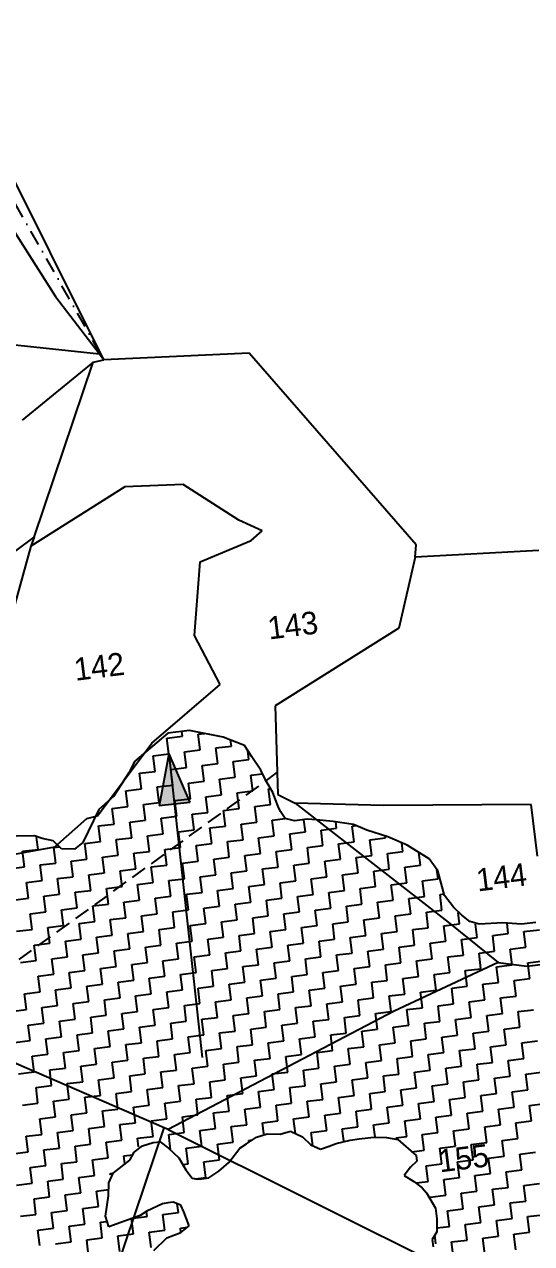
# Model space of a CAD drawing. Header units: metres. Extents: x 290108 to 292128, y 1990044 to 1991719.
# Drawn here: x 291679 to 291841.8, y 1991327.5 to 1991718.7 of the extents above; entities that cross this region are included whole.
import ezdxf
from ezdxf.enums import TextEntityAlignment as Align

# ---------------------------------------------------------------- set-up
doc = ezdxf.new("R2010")
doc.units = ezdxf.units.M
doc.header["$MEASUREMENT"] = 0
doc.linetypes.add('DASHDOT', pattern=[1, 0.5, -0.25, 0, -0.25])
doc.linetypes.add('DASHED', pattern=[0.75, 0.5, -0.25])
for name, color, linetype in [('LINE_FOOTPATH', 1, 'DASHED'), ('POLY_HATCH', 12, 'Continuous'), ('POLY_PARCEL', 6, 'Continuous'), ('POLY_WATER', 4, 'Continuous'), ('TEXT_PARCEL', 7, 'Continuous'), ('V_BOUND_LINE', 7, 'Continuous'), ('V_BOUND_STREAM_LINE', 7, 'DASHDOT')]:
    doc.layers.add(name, color=color, linetype=linetype)
doc.styles.add('TEXT_MAP', font='')
doc.styles.get('TEXT_MAP').set_extended_font_data('Kruti Dev 050')

msp = doc.modelspace()

# ---------------------------------------------------------------- hatches: boundary and pattern name
h = msp.add_hatch(color=256)
h.paths.add_polyline_path([(291727.14, 1991468.47), (291732.09, 1991469.01), (291725.37, 1991484.64)])
h.paths.add_polyline_path([(291725.37, 1991484.64), (291722.19, 1991467.93), (291727.14, 1991468.47)])

# ---------------------------------------------------------------- linework, layer by layer
for points in [[(291725.37, 1991484.64), (291722.19, 1991467.93)], [(291725.37, 1991484.64), (291736.06, 1991387.21)], [(291725.37, 1991484.64), (291732.09, 1991469.01)], [(291732.09, 1991469.01), (291722.19, 1991467.93)]]:
    msp.add_lwpolyline(points)
at = {"layer": 'LINE_FOOTPATH', "ltscale": 10}
msp.add_line((291760.16, 1991478.69), (291647.84, 1991397.37), dxfattribs=at)
at = {"layer": 'POLY_HATCH'}
for p, q in [((291725.05, 1991491.24), (291714.42, 1991482.29)), ((291731.99, 1991492.1), (291725.05, 1991491.24)), ((291742.83, 1991489.93), (291731.99, 1991492.1)), ((291749.62, 1991487.26), (291742.83, 1991489.93)), ((291751.98, 1991483.7), (291749.62, 1991487.26)), ((291754.86, 1991479.36), (291751.98, 1991483.7)), ((291714.42, 1991482.29), (291712.54, 1991478.54)), ((291756.45, 1991476.04), (291754.86, 1991479.36)), ((291712.54, 1991478.54), (291707.62, 1991470.88)), ((291758.69, 1991472.21), (291756.45, 1991476.04)), ((291760.42, 1991467.73), (291758.69, 1991472.21)), ((291707.62, 1991470.88), (291702.85, 1991466.77)), ((291761.21, 1991466.07), (291760.42, 1991467.73)), ((291702.85, 1991466.77), (291697.71, 1991456.15)), ((291762.66, 1991463.9), (291761.21, 1991466.07)), ((291765.69, 1991463.11), (291762.66, 1991463.9)), ((291769.74, 1991463.61), (291765.69, 1991463.11)), ((291772.7, 1991463.39), (291769.74, 1991463.61)), ((291778.05, 1991462.88), (291772.7, 1991463.39)), ((291784.63, 1991461.94), (291778.05, 1991462.88)), ((291788.96, 1991460.13), (291784.63, 1991461.94)), ((291795.68, 1991458.04), (291788.96, 1991460.13)), ((291682.17, 1991458.33), (291670.47, 1991458.05)), ((291684.63, 1991457.46), (291682.17, 1991458.33)), ((291688.24, 1991456.74), (291684.63, 1991457.46)), ((291690.92, 1991454.13), (291688.24, 1991456.74)), ((291697.71, 1991456.15), (291695.03, 1991454.06)), ((291801.89, 1991455.29), (291795.68, 1991458.04)), ((291695.03, 1991454.06), (291690.92, 1991454.13)), ((291808.9, 1991450.88), (291801.89, 1991455.29)), ((291811.72, 1991447.12), (291808.9, 1991450.88)), ((291813.88, 1991439.18), (291811.72, 1991447.12)), ((291816.7, 1991435.42), (291813.88, 1991439.18)), ((291819.37, 1991432.82), (291816.7, 1991435.42)), ((291821.97, 1991430.79), (291819.37, 1991432.82)), ((291825, 1991430), (291821.97, 1991430.79)), ((291832.59, 1991430.35), (291825, 1991430)), ((291838.52, 1991429.92), (291832.59, 1991430.35)), ((291843.14, 1991430.49), (291838.52, 1991429.92)), ((291753.53, 1991361.65), (291756.93, 1991362.66)), ((291756.93, 1991362.66), (291761.05, 1991362.58)), ((291761.05, 1991362.58), (291764.45, 1991363.59)), ((291764.45, 1991363.59), (291768.2, 1991361.71)), ((291768.2, 1991361.71), (291770.88, 1991359.11)), ((291714.22, 1991356.76), (291716.89, 1991358.85)), ((291716.89, 1991358.85), (291720.29, 1991359.86)), ((291720.29, 1991359.86), (291722.6, 1991360.15)), ((291722.6, 1991360.15), (291725.2, 1991358.12)), ((291725.2, 1991358.12), (291728.52, 1991355.02)), ((291744.57, 1991353.49), (291748.11, 1991358.04)), ((291748.11, 1991358.04), (291750.28, 1991359.48)), ((291750.28, 1991359.48), (291753.53, 1991361.65)), ((291770.88, 1991359.11), (291773.98, 1991357.74)), ((291773.98, 1991357.74), (291776.8, 1991358.68)), ((291776.8, 1991358.68), (291779.04, 1991359.54)), ((291779.04, 1991359.54), (291783.6, 1991360.69)), ((291783.6, 1991360.69), (291786.49, 1991361.05)), ((291786.49, 1991361.05), (291791.11, 1991361.63)), ((291791.11, 1991361.63), (291795.23, 1991361.55)), ((291795.23, 1991361.55), (291798.84, 1991360.83)), ((291798.84, 1991360.83), (291804.77, 1991355.7)), ((291707.42, 1991350.04), (291712.77, 1991354.23)), ((291712.77, 1991354.23), (291714.22, 1991356.76)), ((291728.52, 1991355.02), (291730.76, 1991351.19)), ((291804.98, 1991353.97), (291802.89, 1991351.94)), ((291804.77, 1991355.7), (291804.98, 1991353.97)), ((291706.04, 1991346.94), (291707.42, 1991350.04)), ((291730.76, 1991351.19), (291732.86, 1991348.51)), ((291738.13, 1991348.58), (291741.39, 1991350.75)), ((291741.39, 1991350.75), (291744.57, 1991353.49)), ((291802.89, 1991351.94), (291800.86, 1991349.35)), ((291705.97, 1991342.82), (291706.04, 1991346.94)), ((291732.86, 1991348.51), (291734.66, 1991348.15)), ((291734.66, 1991348.15), (291735.82, 1991348.3)), ((291735.82, 1991348.3), (291738.13, 1991348.58)), ((291800.86, 1991349.35), (291804.04, 1991347.39)), ((291804.04, 1991347.39), (291806.64, 1991345.37)), ((291705.03, 1991336.25), (291705.97, 1991342.82)), ((291806.64, 1991345.37), (291808.01, 1991343.78)), ((291808.01, 1991343.78), (291810.97, 1991338.87)), ((291723.31, 1991340.28), (291718.32, 1991337.9)), ((291725.05, 1991340.5), (291723.31, 1991340.28)), ((291726.78, 1991340.72), (291725.05, 1991340.5)), ((291729.24, 1991339.85), (291726.78, 1991340.72)), ((291730.1, 1991337.61), (291729.24, 1991339.85)), ((291810.97, 1991338.87), (291811.4, 1991335.4)), ((291706.03, 1991332.85), (291705.03, 1991336.25)), ((291716.15, 1991336.46), (291706.03, 1991332.85)), ((291718.32, 1991337.9), (291716.15, 1991336.46)), ((291731.83, 1991333.13), (291730.1, 1991337.61)), ((291811.4, 1991335.4), (291811.33, 1991331.28)), ((291724.68, 1991329.31), (291729.16, 1991331.04)), ((291729.16, 1991331.04), (291731.83, 1991333.13)), ((291811.33, 1991331.28), (291809.88, 1991328.76)), ((291720.48, 1991325.26), (291724.68, 1991329.31)), ((291809.88, 1991328.76), (291810.17, 1991326.44))]:
    msp.add_line(p, q, dxfattribs=at)
at = {"layer": 'POLY_HATCH', "linetype": 'Continuous'}
for p, q in [((291729.75, 1991490.27), (291729.56, 1991491.8)), ((291734.77, 1991490.9), (291736.77, 1991491.15)), ((291735.39, 1991485.89), (291734.77, 1991490.9)), ((291724.74, 1991489.65), (291729.75, 1991490.27)), ((291725.37, 1991484.64), (291724.74, 1991489.65)), ((291740.4, 1991486.51), (291745.41, 1991487.13)), ((291745.41, 1991487.13), (291745.18, 1991489.01)), ((291720.35, 1991484.02), (291725.37, 1991484.64)), ((291720.98, 1991479), (291720.35, 1991484.02)), ((291730.38, 1991485.26), (291735.39, 1991485.89)), ((291731, 1991480.25), (291730.38, 1991485.26)), ((291741.02, 1991481.5), (291740.4, 1991486.51)), ((291751.05, 1991482.75), (291750.69, 1991485.63)), ((291725.99, 1991479.63), (291731, 1991480.25)), ((291726.61, 1991474.62), (291725.99, 1991479.63)), ((291736.01, 1991480.88), (291741.02, 1991481.5)), ((291736.64, 1991475.86), (291736.01, 1991480.88)), ((291746.03, 1991482.12), (291751.05, 1991482.75)), ((291746.66, 1991477.11), (291746.03, 1991482.12)), ((291715.97, 1991478.38), (291720.98, 1991479)), ((291716.59, 1991473.37), (291715.97, 1991478.38)), ((291731.62, 1991475.24), (291736.64, 1991475.86)), ((291732.25, 1991470.23), (291731.62, 1991475.24)), ((291741.65, 1991476.49), (291746.66, 1991477.11)), ((291742.27, 1991471.48), (291741.65, 1991476.49)), ((291751.67, 1991477.73), (291755.42, 1991478.2)), ((291752.29, 1991472.72), (291751.67, 1991477.73)), ((291711.58, 1991472.75), (291716.59, 1991473.37)), ((291712.2, 1991467.74), (291711.58, 1991472.75)), ((291721.6, 1991473.99), (291726.61, 1991474.62)), ((291722.22, 1991468.98), (291721.6, 1991473.99)), ((291737.26, 1991470.85), (291742.27, 1991471.48)), ((291747.28, 1991472.1), (291752.29, 1991472.72)), ((291747.91, 1991467.09), (291747.28, 1991472.1)), ((291757.3, 1991473.35), (291757.98, 1991473.43)), ((291757.93, 1991468.33), (291757.3, 1991473.35)), ((291707.19, 1991467.11), (291712.2, 1991467.74)), ((291717.21, 1991468.36), (291722.22, 1991468.98)), ((291717.84, 1991463.35), (291717.21, 1991468.36)), ((291727.24, 1991469.61), (291732.25, 1991470.23)), ((291727.86, 1991464.59), (291727.24, 1991469.61)), ((291737.88, 1991465.84), (291737.26, 1991470.85)), ((291752.92, 1991467.71), (291757.93, 1991468.33)), ((291753.54, 1991462.7), (291752.92, 1991467.71)), ((291707.81, 1991462.1), (291707.19, 1991467.11)), ((291722.85, 1991463.97), (291727.86, 1991464.59)), ((291723.47, 1991458.96), (291722.85, 1991463.97)), ((291732.87, 1991465.22), (291737.88, 1991465.84)), ((291733.49, 1991460.21), (291732.87, 1991465.22)), ((291742.89, 1991466.46), (291747.91, 1991467.09)), ((291743.52, 1991461.45), (291742.89, 1991466.46)), ((291758.55, 1991463.32), (291762.7, 1991463.84)), ((291769.2, 1991459.56), (291768.71, 1991463.48)), ((291702.8, 1991461.48), (291707.81, 1991462.1)), ((291703.43, 1991456.47), (291702.8, 1991461.48)), ((291712.83, 1991462.72), (291717.84, 1991463.35)), ((291713.45, 1991457.71), (291712.83, 1991462.72)), ((291728.48, 1991459.58), (291733.49, 1991460.21)), ((291729.11, 1991454.57), (291728.48, 1991459.58)), ((291738.51, 1991460.83), (291743.52, 1991461.45)), ((291739.13, 1991455.82), (291738.51, 1991460.83)), ((291748.53, 1991462.08), (291753.54, 1991462.7)), ((291749.15, 1991457.07), (291748.53, 1991462.08)), ((291759.17, 1991458.31), (291758.55, 1991463.32)), ((291764.19, 1991458.94), (291769.2, 1991459.56)), ((291774.21, 1991460.18), (291779.22, 1991460.81)), ((291774.83, 1991455.17), (291774.21, 1991460.18)), ((291779.22, 1991460.81), (291778.98, 1991462.75)), ((291784.23, 1991461.43), (291785.48, 1991461.58)), ((291784.86, 1991456.42), (291784.23, 1991461.43)), ((291683.38, 1991453.97), (291682.9, 1991457.81)), ((291698.41, 1991455.84), (291703.43, 1991456.47)), ((291699.04, 1991450.83), (291698.41, 1991455.84)), ((291708.44, 1991457.09), (291713.45, 1991457.71)), ((291709.06, 1991452.08), (291708.44, 1991457.09)), ((291718.46, 1991458.34), (291723.47, 1991458.96)), ((291719.08, 1991453.32), (291718.46, 1991458.34)), ((291734.12, 1991455.19), (291739.13, 1991455.82)), ((291744.14, 1991456.44), (291749.15, 1991457.07)), ((291744.76, 1991451.43), (291744.14, 1991456.44)), ((291754.16, 1991457.69), (291759.17, 1991458.31)), ((291754.79, 1991452.68), (291754.16, 1991457.69)), ((291764.81, 1991453.92), (291764.19, 1991458.94)), ((291779.84, 1991455.79), (291784.86, 1991456.42)), ((291780.47, 1991450.78), (291779.84, 1991455.79)), ((291789.87, 1991457.04), (291794.88, 1991457.66)), ((291790.49, 1991452.03), (291789.87, 1991457.04)), ((291794.88, 1991457.66), (291794.8, 1991458.31)), ((291800.51, 1991453.28), (291800.17, 1991456.05)), ((291678.37, 1991453.35), (291683.38, 1991453.97)), ((291678.99, 1991448.34), (291678.37, 1991453.35)), ((291688.39, 1991454.6), (291690.21, 1991454.82)), ((291689.01, 1991449.58), (291688.39, 1991454.6)), ((291704.05, 1991451.45), (291709.06, 1991452.08)), ((291714.07, 1991452.7), (291719.08, 1991453.32)), ((291714.7, 1991447.69), (291714.07, 1991452.7)), ((291724.09, 1991453.95), (291729.11, 1991454.57)), ((291724.72, 1991448.94), (291724.09, 1991453.95)), ((291734.74, 1991450.18), (291734.12, 1991455.19)), ((291749.78, 1991452.05), (291754.79, 1991452.68)), ((291750.4, 1991447.04), (291749.78, 1991452.05)), ((291759.8, 1991453.3), (291764.81, 1991453.92)), ((291760.42, 1991448.29), (291759.8, 1991453.3)), ((291769.82, 1991454.55), (291774.83, 1991455.17)), ((291770.44, 1991449.54), (291769.82, 1991454.55)), ((291785.48, 1991451.41), (291790.49, 1991452.03)), ((291795.5, 1991452.65), (291800.51, 1991453.28)), ((291796.13, 1991447.64), (291795.5, 1991452.65)), ((291806.15, 1991448.89), (291805.65, 1991452.93)), ((291673.98, 1991447.71), (291678.99, 1991448.34)), ((291684, 1991448.96), (291689.01, 1991449.58)), ((291684.63, 1991443.95), (291684, 1991448.96)), ((291694.03, 1991450.21), (291699.04, 1991450.83)), ((291694.65, 1991445.2), (291694.03, 1991450.21)), ((291704.67, 1991446.44), (291704.05, 1991451.45)), ((291719.71, 1991448.31), (291724.72, 1991448.94)), ((291720.33, 1991443.3), (291719.71, 1991448.31)), ((291729.73, 1991449.56), (291734.74, 1991450.18)), ((291730.35, 1991444.55), (291729.73, 1991449.56)), ((291739.75, 1991450.81), (291744.76, 1991451.43)), ((291740.38, 1991445.8), (291739.75, 1991450.81)), ((291755.41, 1991447.67), (291760.42, 1991448.29)), ((291765.43, 1991448.91), (291770.44, 1991449.54)), ((291766.06, 1991443.9), (291765.43, 1991448.91)), ((291775.46, 1991450.16), (291780.47, 1991450.78)), ((291776.08, 1991445.15), (291775.46, 1991450.16)), ((291786.1, 1991446.4), (291785.48, 1991451.41)), ((291801.14, 1991448.27), (291806.15, 1991448.89)), ((291801.76, 1991443.25), (291801.14, 1991448.27)), ((291679.62, 1991443.33), (291684.63, 1991443.95)), ((291689.64, 1991444.57), (291694.65, 1991445.2)), ((291690.26, 1991439.56), (291689.64, 1991444.57)), ((291699.66, 1991445.82), (291704.67, 1991446.44)), ((291700.28, 1991440.81), (291699.66, 1991445.82)), ((291709.68, 1991447.07), (291714.7, 1991447.69)), ((291710.31, 1991442.05), (291709.68, 1991447.07)), ((291725.34, 1991443.93), (291730.35, 1991444.55)), ((291725.97, 1991438.91), (291725.34, 1991443.93)), ((291735.36, 1991445.17), (291740.38, 1991445.8)), ((291735.99, 1991440.16), (291735.36, 1991445.17)), ((291745.39, 1991446.42), (291750.4, 1991447.04)), ((291746.01, 1991441.41), (291745.39, 1991446.42)), ((291756.03, 1991442.65), (291755.41, 1991447.67)), ((291761.05, 1991443.28), (291766.06, 1991443.9)), ((291771.07, 1991444.52), (291776.08, 1991445.15)), ((291771.69, 1991439.51), (291771.07, 1991444.52)), ((291781.09, 1991445.77), (291786.1, 1991446.4)), ((291781.71, 1991440.76), (291781.09, 1991445.77)), ((291791.11, 1991447.02), (291796.13, 1991447.64)), ((291791.74, 1991442.01), (291791.11, 1991447.02)), ((291806.77, 1991443.88), (291811.78, 1991444.5)), ((291807.39, 1991438.87), (291806.77, 1991443.88)), ((291811.78, 1991444.5), (291811.4, 1991447.54)), ((291680.24, 1991438.31), (291679.62, 1991443.33)), ((291695.27, 1991440.18), (291700.28, 1991440.81)), ((291695.9, 1991435.17), (291695.27, 1991440.18)), ((291705.3, 1991441.43), (291710.31, 1991442.05)), ((291705.92, 1991436.42), (291705.3, 1991441.43)), ((291715.32, 1991442.68), (291720.33, 1991443.3)), ((291715.94, 1991437.67), (291715.32, 1991442.68)), ((291730.98, 1991439.54), (291735.99, 1991440.16)), ((291741, 1991440.78), (291746.01, 1991441.41)), ((291741.62, 1991435.77), (291741, 1991440.78)), ((291751.02, 1991442.03), (291756.03, 1991442.65)), ((291751.65, 1991437.02), (291751.02, 1991442.03)), ((291761.67, 1991438.27), (291761.05, 1991443.28)), ((291776.7, 1991440.14), (291781.71, 1991440.76)), ((291777.33, 1991435.13), (291776.7, 1991440.14)), ((291786.73, 1991441.38), (291791.74, 1991442.01)), ((291787.35, 1991436.37), (291786.73, 1991441.38)), ((291796.75, 1991442.63), (291801.76, 1991443.25)), ((291797.37, 1991437.62), (291796.75, 1991442.63)), ((291675.23, 1991437.69), (291680.24, 1991438.31)), ((291685.25, 1991438.94), (291690.26, 1991439.56)), ((291685.87, 1991433.93), (291685.25, 1991438.94)), ((291700.91, 1991435.8), (291705.92, 1991436.42)), ((291710.93, 1991437.04), (291715.94, 1991437.67)), ((291711.55, 1991432.03), (291710.93, 1991437.04)), ((291720.95, 1991438.29), (291725.97, 1991438.91)), ((291721.58, 1991433.28), (291720.95, 1991438.29)), ((291731.6, 1991434.53), (291730.98, 1991439.54)), ((291746.63, 1991436.4), (291751.65, 1991437.02)), ((291747.26, 1991431.38), (291746.63, 1991436.4)), ((291756.66, 1991437.64), (291761.67, 1991438.27)), ((291757.28, 1991432.63), (291756.66, 1991437.64)), ((291766.68, 1991438.89), (291771.69, 1991439.51)), ((291767.3, 1991433.88), (291766.68, 1991438.89)), ((291782.34, 1991435.75), (291787.35, 1991436.37)), ((291792.36, 1991437), (291797.37, 1991437.62)), ((291792.98, 1991431.98), (291792.36, 1991437)), ((291802.38, 1991438.24), (291807.39, 1991438.87)), ((291803.01, 1991433.23), (291802.38, 1991438.24)), ((291812.41, 1991439.49), (291813.75, 1991439.66)), ((291813.03, 1991434.48), (291812.41, 1991439.49)), ((291680.86, 1991433.3), (291685.87, 1991433.93)), ((291681.49, 1991428.29), (291680.86, 1991433.3)), ((291690.89, 1991434.55), (291695.9, 1991435.17)), ((291691.51, 1991429.54), (291690.89, 1991434.55)), ((291701.53, 1991430.78), (291700.91, 1991435.8)), ((291716.57, 1991432.66), (291721.58, 1991433.28)), ((291717.19, 1991427.64), (291716.57, 1991432.66)), ((291726.59, 1991433.9), (291731.6, 1991434.53)), ((291727.21, 1991428.89), (291726.59, 1991433.9)), ((291736.61, 1991435.15), (291741.62, 1991435.77)), ((291737.23, 1991430.14), (291736.61, 1991435.15)), ((291752.27, 1991432.01), (291757.28, 1991432.63)), ((291762.29, 1991433.25), (291767.3, 1991433.88)), ((291762.92, 1991428.24), (291762.29, 1991433.25)), ((291772.31, 1991434.5), (291777.33, 1991435.13)), ((291772.94, 1991429.49), (291772.31, 1991434.5)), ((291782.96, 1991430.74), (291782.34, 1991435.75)), ((291798, 1991432.61), (291803.01, 1991433.23)), ((291798.62, 1991427.6), (291798, 1991432.61)), ((291808.02, 1991433.85), (291813.03, 1991434.48)), ((291808.64, 1991428.84), (291808.02, 1991433.85)), ((291818.66, 1991430.09), (291818.21, 1991433.72)), ((291676.47, 1991427.67), (291681.49, 1991428.29)), ((291686.5, 1991428.91), (291691.51, 1991429.54)), ((291687.12, 1991423.9), (291686.5, 1991428.91)), ((291696.52, 1991430.16), (291701.53, 1991430.78)), ((291697.14, 1991425.15), (291696.52, 1991430.16)), ((291706.54, 1991431.41), (291711.55, 1991432.03)), ((291707.17, 1991426.4), (291706.54, 1991431.41)), ((291722.2, 1991428.27), (291727.21, 1991428.89)), ((291722.82, 1991423.26), (291722.2, 1991428.27)), ((291732.22, 1991429.51), (291737.23, 1991430.14)), ((291732.85, 1991424.5), (291732.22, 1991429.51)), ((291742.25, 1991430.76), (291747.26, 1991431.38)), ((291742.87, 1991425.75), (291742.25, 1991430.76)), ((291752.89, 1991427), (291752.27, 1991432.01)), ((291757.9, 1991427.62), (291762.92, 1991428.24)), ((291767.93, 1991428.87), (291772.94, 1991429.49)), ((291768.55, 1991423.86), (291767.93, 1991428.87)), ((291777.95, 1991430.11), (291782.96, 1991430.74)), ((291778.57, 1991425.1), (291777.95, 1991430.11)), ((291787.97, 1991431.36), (291792.98, 1991431.98)), ((291788.6, 1991426.35), (291787.97, 1991431.36)), ((291803.63, 1991428.22), (291808.64, 1991428.84)), ((291804.25, 1991423.21), (291803.63, 1991428.22)), ((291813.65, 1991429.47), (291818.66, 1991430.09)), ((291814.28, 1991424.46), (291813.65, 1991429.47)), ((291824.3, 1991425.7), (291823.77, 1991429.94)), ((291834.32, 1991426.95), (291833.91, 1991430.26)), ((291839.33, 1991427.57), (291844.35, 1991428.2)), ((291692.13, 1991424.53), (291697.14, 1991425.15)), ((291692.76, 1991419.52), (291692.13, 1991424.53)), ((291702.16, 1991425.77), (291707.17, 1991426.4)), ((291702.78, 1991420.76), (291702.16, 1991425.77)), ((291712.18, 1991427.02), (291717.19, 1991427.64)), ((291712.8, 1991422.01), (291712.18, 1991427.02)), ((291727.84, 1991423.88), (291732.85, 1991424.5)), ((291737.86, 1991425.13), (291742.87, 1991425.75)), ((291738.48, 1991420.11), (291737.86, 1991425.13)), ((291747.88, 1991426.37), (291752.89, 1991427)), ((291748.5, 1991421.36), (291747.88, 1991426.37)), ((291758.53, 1991422.61), (291757.9, 1991427.62)), ((291773.56, 1991424.48), (291778.57, 1991425.1)), ((291774.19, 1991419.47), (291773.56, 1991424.48)), ((291783.58, 1991425.73), (291788.6, 1991426.35)), ((291784.21, 1991420.71), (291783.58, 1991425.73)), ((291793.61, 1991426.97), (291798.62, 1991427.6)), ((291794.23, 1991421.96), (291793.61, 1991426.97)), ((291809.27, 1991423.83), (291814.28, 1991424.46)), ((291819.29, 1991425.08), (291824.3, 1991425.7)), ((291819.91, 1991420.07), (291819.29, 1991425.08)), ((291829.31, 1991426.33), (291834.32, 1991426.95)), ((291829.93, 1991421.31), (291829.31, 1991426.33)), ((291839.96, 1991422.56), (291839.33, 1991427.57)), ((291682.11, 1991423.28), (291687.12, 1991423.9)), ((291682.73, 1991418.27), (291682.11, 1991423.28)), ((291697.77, 1991420.14), (291702.78, 1991420.76)), ((291707.79, 1991421.39), (291712.8, 1991422.01)), ((291708.41, 1991416.37), (291707.79, 1991421.39)), ((291717.81, 1991422.63), (291722.82, 1991423.26)), ((291718.44, 1991417.62), (291717.81, 1991422.63)), ((291728.46, 1991418.87), (291727.84, 1991423.88)), ((291743.49, 1991420.74), (291748.5, 1991421.36)), ((291744.12, 1991415.73), (291743.49, 1991420.74)), ((291753.52, 1991421.99), (291758.53, 1991422.61)), ((291754.14, 1991416.97), (291753.52, 1991421.99)), ((291763.54, 1991423.23), (291768.55, 1991423.86)), ((291764.16, 1991418.22), (291763.54, 1991423.23)), ((291779.2, 1991420.09), (291784.21, 1991420.71)), ((291789.22, 1991421.34), (291794.23, 1991421.96)), ((291789.84, 1991416.33), (291789.22, 1991421.34)), ((291799.24, 1991422.58), (291804.25, 1991423.21)), ((291799.87, 1991417.57), (291799.24, 1991422.58)), ((291809.89, 1991418.82), (291809.27, 1991423.83)), ((291824.92, 1991420.69), (291829.93, 1991421.31)), ((291825.55, 1991415.68), (291824.92, 1991420.69)), ((291834.95, 1991421.94), (291839.96, 1991422.56)), ((291835.57, 1991416.93), (291834.95, 1991421.94)), ((291677.72, 1991417.64), (291682.73, 1991418.27)), ((291687.74, 1991418.89), (291692.76, 1991419.52)), ((291688.37, 1991413.88), (291687.74, 1991418.89)), ((291698.39, 1991415.13), (291697.77, 1991420.14)), ((291713.42, 1991417), (291718.44, 1991417.62)), ((291714.05, 1991411.99), (291713.42, 1991417)), ((291723.45, 1991418.24), (291728.46, 1991418.87)), ((291724.07, 1991413.23), (291723.45, 1991418.24)), ((291733.47, 1991419.49), (291738.48, 1991420.11)), ((291734.09, 1991414.48), (291733.47, 1991419.49)), ((291749.13, 1991416.35), (291754.14, 1991416.97)), ((291759.15, 1991417.6), (291764.16, 1991418.22)), ((291759.77, 1991412.59), (291759.15, 1991417.6)), ((291769.17, 1991418.84), (291774.19, 1991419.47)), ((291769.8, 1991413.83), (291769.17, 1991418.84)), ((291779.82, 1991415.08), (291779.2, 1991420.09)), ((291794.85, 1991416.95), (291799.87, 1991417.57)), ((291795.48, 1991411.94), (291794.85, 1991416.95)), ((291804.88, 1991418.2), (291809.89, 1991418.82)), ((291805.5, 1991413.19), (291804.88, 1991418.2)), ((291814.9, 1991419.44), (291819.91, 1991420.07)), ((291815.52, 1991414.43), (291814.9, 1991419.44)), ((291830.56, 1991416.3), (291835.57, 1991416.93)), ((291840.58, 1991417.55), (291845.59, 1991418.17)), ((291841.2, 1991412.54), (291840.58, 1991417.55)), ((291683.36, 1991413.26), (291688.37, 1991413.88)), ((291683.98, 1991408.25), (291683.36, 1991413.26)), ((291693.38, 1991414.5), (291698.39, 1991415.13)), ((291694, 1991409.49), (291693.38, 1991414.5)), ((291703.4, 1991415.75), (291708.41, 1991416.37)), ((291704.03, 1991410.74), (291703.4, 1991415.75)), ((291719.06, 1991412.61), (291724.07, 1991413.23)), ((291719.68, 1991407.6), (291719.06, 1991412.61)), ((291729.08, 1991413.86), (291734.09, 1991414.48)), ((291729.71, 1991408.85), (291729.08, 1991413.86)), ((291739.11, 1991415.1), (291744.12, 1991415.73)), ((291739.73, 1991410.09), (291739.11, 1991415.1)), ((291749.75, 1991411.34), (291749.13, 1991416.35)), ((291754.76, 1991411.96), (291759.77, 1991412.59)), ((291764.79, 1991413.21), (291769.8, 1991413.83)), ((291765.41, 1991408.2), (291764.79, 1991413.21)), ((291774.81, 1991414.46), (291779.82, 1991415.08)), ((291775.43, 1991409.44), (291774.81, 1991414.46)), ((291784.83, 1991415.7), (291789.84, 1991416.33)), ((291785.45, 1991410.69), (291784.83, 1991415.7)), ((291800.49, 1991412.56), (291805.5, 1991413.19)), ((291801.11, 1991407.55), (291800.49, 1991412.56)), ((291810.51, 1991413.81), (291815.52, 1991414.43)), ((291811.14, 1991408.8), (291810.51, 1991413.81)), ((291820.53, 1991415.06), (291825.55, 1991415.68)), ((291821.16, 1991410.04), (291820.53, 1991415.06)), ((291831.18, 1991411.29), (291830.56, 1991416.3)), ((291836.19, 1991411.91), (291841.2, 1991412.54)), ((291688.99, 1991408.87), (291694, 1991409.49)), ((291689.61, 1991403.86), (291688.99, 1991408.87)), ((291699.01, 1991410.12), (291704.03, 1991410.74)), ((291699.64, 1991405.1), (291699.01, 1991410.12)), ((291709.04, 1991411.36), (291714.05, 1991411.99)), ((291709.66, 1991406.35), (291709.04, 1991411.36)), ((291724.69, 1991408.22), (291729.71, 1991408.85)), ((291734.72, 1991409.47), (291739.73, 1991410.09)), ((291735.34, 1991404.46), (291734.72, 1991409.47)), ((291744.74, 1991410.72), (291749.75, 1991411.34)), ((291745.36, 1991405.7), (291744.74, 1991410.72)), ((291755.39, 1991406.95), (291754.76, 1991411.96)), ((291770.42, 1991408.82), (291775.43, 1991409.44)), ((291771.04, 1991403.81), (291770.42, 1991408.82)), ((291780.44, 1991410.07), (291785.45, 1991410.69)), ((291781.07, 1991405.06), (291780.44, 1991410.07)), ((291790.47, 1991411.32), (291795.48, 1991411.94)), ((291791.09, 1991406.3), (291790.47, 1991411.32)), ((291806.12, 1991408.17), (291811.14, 1991408.8)), ((291816.15, 1991409.42), (291821.16, 1991410.04)), ((291816.77, 1991404.41), (291816.15, 1991409.42)), ((291826.17, 1991410.67), (291831.18, 1991411.29)), ((291826.79, 1991405.66), (291826.17, 1991410.67)), ((291836.82, 1991406.9), (291836.19, 1991411.91)), ((291678.97, 1991407.62), (291683.98, 1991408.25)), ((291679.59, 1991402.61), (291678.97, 1991407.62)), ((291694.63, 1991404.48), (291699.64, 1991405.1)), ((291704.65, 1991405.73), (291709.66, 1991406.35)), ((291705.27, 1991400.72), (291704.65, 1991405.73)), ((291714.67, 1991406.97), (291719.68, 1991407.6)), ((291715.3, 1991401.96), (291714.67, 1991406.97)), ((291725.32, 1991403.21), (291724.69, 1991408.22)), ((291740.35, 1991405.08), (291745.36, 1991405.7)), ((291740.98, 1991400.07), (291740.35, 1991405.08)), ((291750.38, 1991406.33), (291755.39, 1991406.95)), ((291751, 1991401.32), (291750.38, 1991406.33)), ((291760.4, 1991407.57), (291765.41, 1991408.2)), ((291761.02, 1991402.56), (291760.4, 1991407.57)), ((291776.06, 1991404.43), (291781.07, 1991405.06)), ((291786.08, 1991405.68), (291791.09, 1991406.3)), ((291786.7, 1991400.67), (291786.08, 1991405.68)), ((291796.1, 1991406.93), (291801.11, 1991407.55)), ((291796.72, 1991401.92), (291796.1, 1991406.93)), ((291806.75, 1991403.16), (291806.12, 1991408.17)), ((291821.78, 1991405.03), (291826.79, 1991405.66)), ((291822.41, 1991400.02), (291821.78, 1991405.03)), ((291831.8, 1991406.28), (291836.82, 1991406.9)), ((291832.43, 1991401.27), (291831.8, 1991406.28)), ((291674.58, 1991401.99), (291679.59, 1991402.61)), ((291684.6, 1991403.23), (291689.61, 1991403.86)), ((291685.23, 1991398.22), (291684.6, 1991403.23)), ((291695.25, 1991399.47), (291694.63, 1991404.48)), ((291710.28, 1991401.34), (291715.3, 1991401.96)), ((291710.91, 1991396.33), (291710.28, 1991401.34)), ((291720.31, 1991402.59), (291725.32, 1991403.21)), ((291720.93, 1991397.58), (291720.31, 1991402.59)), ((291730.33, 1991403.83), (291735.34, 1991404.46)), ((291730.95, 1991398.82), (291730.33, 1991403.83)), ((291745.99, 1991400.69), (291751, 1991401.32)), ((291756.01, 1991401.94), (291761.02, 1991402.56)), ((291756.63, 1991396.93), (291756.01, 1991401.94)), ((291766.03, 1991403.19), (291771.04, 1991403.81)), ((291766.66, 1991398.18), (291766.03, 1991403.19)), ((291776.68, 1991399.42), (291776.06, 1991404.43)), ((291791.71, 1991401.29), (291796.72, 1991401.92)), ((291792.34, 1991396.28), (291791.71, 1991401.29)), ((291801.74, 1991402.54), (291806.75, 1991403.16)), ((291802.36, 1991397.53), (291801.74, 1991402.54)), ((291811.76, 1991403.79), (291816.77, 1991404.41)), ((291812.38, 1991398.77), (291811.76, 1991403.79)), ((291827.42, 1991400.64), (291832.43, 1991401.27)), ((291837.44, 1991401.89), (291842.45, 1991402.52)), ((291838.06, 1991396.88), (291837.44, 1991401.89)), ((291680.22, 1991397.6), (291685.23, 1991398.22)), ((291680.84, 1991392.59), (291680.22, 1991397.6)), ((291690.24, 1991398.85), (291695.25, 1991399.47)), ((291690.86, 1991393.83), (291690.24, 1991398.85)), ((291700.26, 1991400.09), (291705.27, 1991400.72)), ((291700.88, 1991395.08), (291700.26, 1991400.09)), ((291715.92, 1991396.95), (291720.93, 1991397.58)), ((291716.54, 1991391.94), (291715.92, 1991396.95)), ((291725.94, 1991398.2), (291730.95, 1991398.82)), ((291726.56, 1991393.19), (291725.94, 1991398.2)), ((291735.96, 1991399.45), (291740.98, 1991400.07)), ((291736.59, 1991394.43), (291735.96, 1991399.45)), ((291746.61, 1991395.68), (291745.99, 1991400.69)), ((291751.62, 1991396.3), (291756.63, 1991396.93)), ((291761.64, 1991397.55), (291766.66, 1991398.18)), ((291762.27, 1991392.54), (291761.64, 1991397.55)), ((291771.67, 1991398.8), (291776.68, 1991399.42)), ((291772.29, 1991393.79), (291771.67, 1991398.8)), ((291781.69, 1991400.05), (291786.7, 1991400.67)), ((291782.31, 1991395.03), (291781.69, 1991400.05)), ((291797.35, 1991396.9), (291802.36, 1991397.53)), ((291797.97, 1991391.89), (291797.35, 1991396.9)), ((291807.37, 1991398.15), (291812.38, 1991398.77)), ((291807.99, 1991393.14), (291807.37, 1991398.15)), ((291817.39, 1991399.4), (291822.41, 1991400.02)), ((291818.02, 1991394.39), (291817.39, 1991399.4)), ((291828.04, 1991395.63), (291827.42, 1991400.64)), ((291833.05, 1991396.26), (291838.06, 1991396.88)), ((291685.85, 1991393.21), (291690.86, 1991393.83)), ((291686.47, 1991388.2), (291685.85, 1991393.21)), ((291695.87, 1991394.46), (291700.88, 1991395.08)), ((291696.5, 1991389.45), (291695.87, 1991394.46)), ((291705.9, 1991395.71), (291710.91, 1991396.33)), ((291706.52, 1991390.69), (291705.9, 1991395.71)), ((291721.55, 1991392.56), (291726.56, 1991393.19)), ((291731.58, 1991393.81), (291736.59, 1991394.43)), ((291732.2, 1991388.8), (291731.58, 1991393.81)), ((291741.6, 1991395.06), (291746.61, 1991395.68)), ((291742.22, 1991390.05), (291741.6, 1991395.06)), ((291752.25, 1991391.29), (291751.62, 1991396.3)), ((291767.28, 1991393.16), (291772.29, 1991393.79)), ((291767.9, 1991388.15), (291767.28, 1991393.16)), ((291777.3, 1991394.41), (291782.31, 1991395.03)), ((291777.93, 1991389.4), (291777.3, 1991394.41)), ((291787.33, 1991395.66), (291792.34, 1991396.28)), ((291787.95, 1991390.65), (291787.33, 1991395.66)), ((291802.98, 1991392.52), (291807.99, 1991393.14)), ((291813.01, 1991393.76), (291818.02, 1991394.39)), ((291813.63, 1991388.75), (291813.01, 1991393.76)), ((291823.03, 1991395.01), (291828.04, 1991395.63)), ((291823.65, 1991390), (291823.03, 1991395.01)), ((291833.68, 1991391.25), (291833.05, 1991396.26)), ((291675.83, 1991391.96), (291680.84, 1991392.59)), ((291691.48, 1991388.82), (291696.5, 1991389.45)), ((291701.51, 1991390.07), (291706.52, 1991390.69)), ((291702.13, 1991385.06), (291701.51, 1991390.07)), ((291711.53, 1991391.32), (291716.54, 1991391.94)), ((291712.15, 1991386.31), (291711.53, 1991391.32)), ((291722.18, 1991387.55), (291721.55, 1991392.56)), ((291737.21, 1991389.42), (291742.22, 1991390.05)), ((291737.83, 1991384.41), (291737.21, 1991389.42)), ((291747.23, 1991390.67), (291752.25, 1991391.29)), ((291747.86, 1991385.66), (291747.23, 1991390.67)), ((291757.26, 1991391.92), (291762.27, 1991392.54)), ((291757.88, 1991386.91), (291757.26, 1991391.92)), ((291772.91, 1991388.78), (291777.93, 1991389.4)), ((291782.94, 1991390.02), (291787.95, 1991390.65)), ((291783.56, 1991385.01), (291782.94, 1991390.02)), ((291792.96, 1991391.27), (291797.97, 1991391.89)), ((291793.58, 1991386.26), (291792.96, 1991391.27)), ((291803.61, 1991387.5), (291802.98, 1991392.52)), ((291818.64, 1991389.38), (291823.65, 1991390)), ((291819.26, 1991384.36), (291818.64, 1991389.38)), ((291828.66, 1991390.62), (291833.68, 1991391.25)), ((291829.29, 1991385.61), (291828.66, 1991390.62)), ((291838.69, 1991391.87), (291843.7, 1991392.49)), ((291839.31, 1991386.86), (291838.69, 1991391.87)), ((291681.46, 1991387.58), (291686.47, 1991388.2)), ((291682.09, 1991382.56), (291681.46, 1991387.58)), ((291692.11, 1991383.81), (291691.48, 1991388.82)), ((291707.14, 1991385.68), (291712.15, 1991386.31)), ((291707.77, 1991380.67), (291707.14, 1991385.68)), ((291717.17, 1991386.93), (291722.18, 1991387.55)), ((291717.79, 1991381.92), (291717.17, 1991386.93)), ((291727.19, 1991388.18), (291732.2, 1991388.8)), ((291727.81, 1991383.16), (291727.19, 1991388.18)), ((291742.85, 1991385.03), (291747.86, 1991385.66)), ((291752.87, 1991386.28), (291757.88, 1991386.91)), ((291753.49, 1991381.27), (291752.87, 1991386.28)), ((291762.89, 1991387.53), (291767.9, 1991388.15)), ((291763.52, 1991382.52), (291762.89, 1991387.53)), ((291773.54, 1991383.76), (291772.91, 1991388.78)), ((291788.57, 1991385.63), (291793.58, 1991386.26)), ((291789.2, 1991380.62), (291788.57, 1991385.63)), ((291798.6, 1991386.88), (291803.61, 1991387.5)), ((291799.22, 1991381.87), (291798.6, 1991386.88)), ((291808.62, 1991388.13), (291813.63, 1991388.75)), ((291809.24, 1991383.12), (291808.62, 1991388.13)), ((291824.28, 1991384.99), (291829.29, 1991385.61)), ((291834.3, 1991386.23), (291839.31, 1991386.86)), ((291834.92, 1991381.22), (291834.3, 1991386.23)), ((291677.07, 1991381.94), (291682.09, 1991382.56)), ((291687.1, 1991383.19), (291692.11, 1991383.81)), ((291687.72, 1991378.18), (291687.1, 1991383.19)), ((291697.12, 1991384.44), (291702.13, 1991385.06)), ((291697.74, 1991379.42), (291697.12, 1991384.44)), ((291712.78, 1991381.29), (291717.79, 1991381.92)), ((291713.4, 1991376.28), (291712.78, 1991381.29)), ((291722.8, 1991382.54), (291727.81, 1991383.16)), ((291723.42, 1991377.53), (291722.8, 1991382.54)), ((291732.82, 1991383.79), (291737.83, 1991384.41)), ((291733.45, 1991378.78), (291732.82, 1991383.79)), ((291743.47, 1991380.02), (291742.85, 1991385.03)), ((291748.48, 1991380.65), (291753.49, 1991381.27)), ((291758.5, 1991381.89), (291763.52, 1991382.52)), ((291759.13, 1991376.88), (291758.5, 1991381.89)), ((291768.53, 1991383.14), (291773.54, 1991383.76)), ((291769.15, 1991378.13), (291768.53, 1991383.14)), ((291778.55, 1991384.39), (291783.56, 1991385.01)), ((291779.17, 1991379.38), (291778.55, 1991384.39)), ((291794.21, 1991381.25), (291799.22, 1991381.87)), ((291794.83, 1991376.24), (291794.21, 1991381.25)), ((291804.23, 1991382.49), (291809.24, 1991383.12)), ((291804.85, 1991377.48), (291804.23, 1991382.49)), ((291814.25, 1991383.74), (291819.26, 1991384.36)), ((291814.88, 1991378.73), (291814.25, 1991383.74)), ((291824.9, 1991379.98), (291824.28, 1991384.99)), ((291829.91, 1991380.6), (291834.92, 1991381.22)), ((291839.93, 1991381.85), (291844.94, 1991382.47)), ((291840.56, 1991376.83), (291839.93, 1991381.85)), ((291682.71, 1991377.55), (291687.72, 1991378.18)), ((291683.33, 1991372.54), (291682.71, 1991377.55)), ((291692.73, 1991378.8), (291697.74, 1991379.42)), ((291693.36, 1991373.79), (291692.73, 1991378.8)), ((291702.75, 1991380.05), (291707.77, 1991380.67)), ((291703.38, 1991375.04), (291702.75, 1991380.05)), ((291718.41, 1991376.91), (291723.42, 1991377.53)), ((291728.44, 1991378.15), (291733.45, 1991378.78)), ((291729.06, 1991373.14), (291728.44, 1991378.15)), ((291738.46, 1991379.4), (291743.47, 1991380.02)), ((291739.08, 1991374.39), (291738.46, 1991379.4)), ((291749.1, 1991375.64), (291748.48, 1991380.65)), ((291764.14, 1991377.51), (291769.15, 1991378.13)), ((291764.76, 1991372.49), (291764.14, 1991377.51)), ((291774.16, 1991378.75), (291779.17, 1991379.38)), ((291774.78, 1991373.74), (291774.16, 1991378.75)), ((291784.18, 1991380), (291789.2, 1991380.62)), ((291784.81, 1991374.99), (291784.18, 1991380)), ((291799.84, 1991376.86), (291804.85, 1991377.48)), ((291809.86, 1991378.11), (291814.88, 1991378.73)), ((291810.49, 1991373.09), (291809.86, 1991378.11)), ((291819.89, 1991379.35), (291824.9, 1991379.98)), ((291820.51, 1991374.34), (291819.89, 1991379.35)), ((291830.53, 1991375.59), (291829.91, 1991380.6)), ((291688.34, 1991373.17), (291693.36, 1991373.79)), ((291698.37, 1991374.41), (291703.38, 1991375.04)), ((291698.99, 1991369.4), (291698.37, 1991374.41)), ((291708.39, 1991375.66), (291713.4, 1991376.28)), ((291709.01, 1991370.65), (291708.39, 1991375.66)), ((291719.04, 1991371.89), (291718.41, 1991376.91)), ((291734.07, 1991373.77), (291739.08, 1991374.39)), ((291734.69, 1991368.75), (291734.07, 1991373.77)), ((291744.09, 1991375.01), (291749.1, 1991375.64)), ((291744.72, 1991370), (291744.09, 1991375.01)), ((291754.12, 1991376.26), (291759.13, 1991376.88)), ((291754.74, 1991371.25), (291754.12, 1991376.26)), ((291769.77, 1991373.12), (291774.78, 1991373.74)), ((291779.8, 1991374.36), (291784.81, 1991374.99)), ((291780.42, 1991369.35), (291779.8, 1991374.36)), ((291789.82, 1991375.61), (291794.83, 1991376.24)), ((291790.44, 1991370.6), (291789.82, 1991375.61)), ((291800.47, 1991371.85), (291799.84, 1991376.86)), ((291815.5, 1991373.72), (291820.51, 1991374.34)), ((291816.12, 1991368.71), (291815.5, 1991373.72)), ((291825.52, 1991374.96), (291830.53, 1991375.59)), ((291826.15, 1991369.95), (291825.52, 1991374.96)), ((291835.55, 1991376.21), (291840.56, 1991376.83)), ((291836.17, 1991371.2), (291835.55, 1991376.21)), ((291678.32, 1991371.92), (291683.33, 1991372.54)), ((291688.97, 1991368.15), (291688.34, 1991373.17)), ((291704, 1991370.02), (291709.01, 1991370.65)), ((291704.63, 1991365.01), (291704, 1991370.02)), ((291714.02, 1991371.27), (291719.04, 1991371.89)), ((291714.65, 1991366.26), (291714.02, 1991371.27)), ((291724.05, 1991372.52), (291729.06, 1991373.14)), ((291724.67, 1991367.51), (291724.05, 1991372.52)), ((291739.7, 1991369.38), (291744.72, 1991370)), ((291749.73, 1991370.62), (291754.74, 1991371.25)), ((291750.35, 1991365.61), (291749.73, 1991370.62)), ((291759.75, 1991371.87), (291764.76, 1991372.49)), ((291760.37, 1991366.86), (291759.75, 1991371.87)), ((291770.4, 1991368.11), (291769.77, 1991373.12)), ((291785.43, 1991369.98), (291790.44, 1991370.6)), ((291786.05, 1991364.97), (291785.43, 1991369.98)), ((291795.45, 1991371.22), (291800.47, 1991371.85)), ((291796.08, 1991366.21), (291795.45, 1991371.22)), ((291805.48, 1991372.47), (291810.49, 1991373.09)), ((291806.1, 1991367.46), (291805.48, 1991372.47)), ((291821.13, 1991369.33), (291826.15, 1991369.95)), ((291831.16, 1991370.58), (291836.17, 1991371.2)), ((291831.78, 1991365.57), (291831.16, 1991370.58)), ((291841.18, 1991371.82), (291846.19, 1991372.45)), ((291841.8, 1991366.81), (291841.18, 1991371.82)), ((291683.96, 1991367.53), (291688.97, 1991368.15)), ((291684.58, 1991362.52), (291683.96, 1991367.53)), ((291693.98, 1991368.78), (291698.99, 1991369.4)), ((291694.6, 1991363.77), (291693.98, 1991368.78)), ((291709.64, 1991365.64), (291714.65, 1991366.26)), ((291710.26, 1991360.63), (291709.64, 1991365.64)), ((291719.66, 1991366.88), (291724.67, 1991367.51)), ((291720.28, 1991361.87), (291719.66, 1991366.88)), ((291729.68, 1991368.13), (291734.69, 1991368.75)), ((291730.31, 1991363.12), (291729.68, 1991368.13)), ((291740.33, 1991364.37), (291739.7, 1991369.38)), ((291745.34, 1991364.99), (291750.35, 1991365.61)), ((291755.36, 1991366.24), (291760.37, 1991366.86)), ((291755.81, 1991362.68), (291755.36, 1991366.24)), ((291765.39, 1991367.48), (291770.4, 1991368.11)), ((291765.96, 1991362.83), (291765.39, 1991367.48)), ((291775.41, 1991368.73), (291780.42, 1991369.35)), ((291776.03, 1991363.72), (291775.41, 1991368.73)), ((291791.07, 1991365.59), (291796.08, 1991366.21)), ((291791.55, 1991361.68), (291791.07, 1991365.59)), ((291801.09, 1991366.84), (291806.1, 1991367.46)), ((291801.71, 1991361.82), (291801.09, 1991366.84)), ((291811.11, 1991368.08), (291816.12, 1991368.71)), ((291811.74, 1991363.07), (291811.11, 1991368.08)), ((291821.76, 1991364.32), (291821.13, 1991369.33)), ((291836.79, 1991366.19), (291841.8, 1991366.81)), ((291837.42, 1991361.18), (291836.79, 1991366.19)), ((291679.57, 1991361.9), (291684.58, 1991362.52)), ((291680.19, 1991356.88), (291679.57, 1991361.9)), ((291689.59, 1991363.14), (291694.6, 1991363.77)), ((291690.21, 1991358.13), (291689.59, 1991363.14)), ((291699.61, 1991364.39), (291704.63, 1991365.01)), ((291700.24, 1991359.38), (291699.61, 1991364.39)), ((291715.27, 1991361.25), (291720.28, 1991361.87)), ((291725.29, 1991362.5), (291730.31, 1991363.12)), ((291725.91, 1991357.58), (291725.29, 1991362.5)), ((291735.32, 1991363.74), (291740.33, 1991364.37)), ((291735.94, 1991358.73), (291735.32, 1991363.74)), ((291745.96, 1991359.98), (291745.34, 1991364.99)), ((291771.02, 1991363.1), (291776.03, 1991363.72)), ((291771.55, 1991358.81), (291771.02, 1991363.1)), ((291781.04, 1991364.34), (291786.05, 1991364.97)), ((291781.53, 1991360.44), (291781.04, 1991364.34)), ((291798.2, 1991361.39), (291801.71, 1991361.82)), ((291806.72, 1991362.45), (291811.74, 1991363.07)), ((291807.35, 1991357.44), (291806.72, 1991362.45)), ((291816.75, 1991363.69), (291821.76, 1991364.32)), ((291817.37, 1991358.68), (291816.75, 1991363.69)), ((291826.77, 1991364.94), (291831.78, 1991365.57)), ((291827.39, 1991359.93), (291826.77, 1991364.94)), ((291685.2, 1991357.51), (291690.21, 1991358.13)), ((291695.23, 1991358.75), (291700.24, 1991359.38)), ((291695.85, 1991353.74), (291695.23, 1991358.75)), ((291705.25, 1991360), (291710.26, 1991360.63)), ((291705.87, 1991354.99), (291705.25, 1991360)), ((291715.62, 1991358.47), (291715.27, 1991361.25)), ((291730.93, 1991358.11), (291735.94, 1991358.73)), ((291731.55, 1991353.1), (291730.93, 1991358.11)), ((291740.95, 1991359.35), (291745.96, 1991359.98)), ((291741.58, 1991354.34), (291740.95, 1991359.35)), ((291750.97, 1991360.6), (291752.19, 1991360.75)), ((291751.05, 1991360), (291750.97, 1991360.6)), ((291776.66, 1991358.71), (291776.99, 1991358.75)), ((291776.66, 1991358.63), (291776.66, 1991358.71)), ((291812.36, 1991358.06), (291817.37, 1991358.68)), ((291812.98, 1991353.05), (291812.36, 1991358.06)), ((291822.38, 1991359.31), (291827.39, 1991359.93)), ((291823, 1991354.3), (291822.38, 1991359.31)), ((291832.4, 1991360.55), (291837.42, 1991361.18)), ((291833.03, 1991355.54), (291832.4, 1991360.55)), ((291675.18, 1991356.26), (291680.19, 1991356.88)), ((291685.83, 1991352.5), (291685.2, 1991357.51)), ((291700.86, 1991354.37), (291705.87, 1991354.99)), ((291701.48, 1991349.36), (291700.86, 1991354.37)), ((291710.88, 1991355.61), (291713.77, 1991355.97)), ((291711.21, 1991353.01), (291710.88, 1991355.61)), ((291736.56, 1991353.72), (291741.58, 1991354.34)), ((291803.34, 1991356.94), (291807.35, 1991357.44)), ((291817.99, 1991353.67), (291823, 1991354.3)), ((291828.02, 1991354.92), (291833.03, 1991355.54)), ((291828.64, 1991349.91), (291828.02, 1991354.92)), ((291838.04, 1991356.17), (291843.05, 1991356.79)), ((291838.66, 1991351.15), (291838.04, 1991356.17)), ((291680.81, 1991351.87), (291685.83, 1991352.5)), ((291681.44, 1991346.86), (291680.81, 1991351.87)), ((291690.84, 1991353.12), (291695.85, 1991353.74)), ((291691.46, 1991348.11), (291690.84, 1991353.12)), ((291706.5, 1991349.98), (291707.5, 1991350.1)), ((291706.57, 1991349.38), (291706.5, 1991349.98)), ((291729.78, 1991352.88), (291731.55, 1991353.1)), ((291737.19, 1991348.71), (291736.56, 1991353.72)), ((291802.75, 1991351.78), (291802.96, 1991351.8)), ((291802.96, 1991351.8), (291802.94, 1991351.99)), ((291807.97, 1991352.42), (291812.98, 1991353.05)), ((291808.59, 1991347.41), (291807.97, 1991352.42)), ((291818.62, 1991348.66), (291817.99, 1991353.67)), ((291833.65, 1991350.53), (291838.66, 1991351.15)), ((291834.27, 1991345.52), (291833.65, 1991350.53)), ((291676.43, 1991346.24), (291681.44, 1991346.86)), ((291686.45, 1991347.49), (291691.46, 1991348.11)), ((291687.07, 1991342.47), (291686.45, 1991347.49)), ((291696.47, 1991348.73), (291701.48, 1991349.36)), ((291697.1, 1991343.72), (291696.47, 1991348.73)), ((291733.92, 1991348.3), (291737.19, 1991348.71)), ((291804.78, 1991346.94), (291808.59, 1991347.41)), ((291813.61, 1991348.04), (291818.62, 1991348.66)), ((291814.23, 1991343.03), (291813.61, 1991348.04)), ((291823.63, 1991349.28), (291828.64, 1991349.91)), ((291824.25, 1991344.27), (291823.63, 1991349.28)), ((291839.29, 1991346.14), (291844.3, 1991346.77)), ((291839.91, 1991341.13), (291839.29, 1991346.14)), ((291682.06, 1991341.85), (291687.07, 1991342.47)), ((291692.08, 1991343.1), (291697.1, 1991343.72)), ((291692.71, 1991338.09), (291692.08, 1991343.1)), ((291702.11, 1991344.34), (291706.01, 1991344.83)), ((291702.73, 1991339.33), (291702.11, 1991344.34)), ((291809.22, 1991342.4), (291814.23, 1991343.03)), ((291809.32, 1991341.62), (291809.22, 1991342.4)), ((291819.24, 1991343.65), (291824.25, 1991344.27)), ((291819.86, 1991338.64), (291819.24, 1991343.65)), ((291829.26, 1991344.9), (291834.27, 1991345.52)), ((291829.89, 1991339.88), (291829.26, 1991344.9)), ((291682.69, 1991336.84), (291682.06, 1991341.85)), ((291697.72, 1991338.71), (291702.73, 1991339.33)), ((291698.34, 1991333.7), (291697.72, 1991338.71)), ((291728.41, 1991337.44), (291728.06, 1991340.26)), ((291814.85, 1991338.01), (291819.86, 1991338.64)), ((291824.88, 1991339.26), (291829.89, 1991339.88)), ((291825.5, 1991334.25), (291824.88, 1991339.26)), ((291834.9, 1991340.51), (291839.91, 1991341.13)), ((291835.52, 1991335.5), (291834.9, 1991340.51)), ((291677.67, 1991336.22), (291682.69, 1991336.84)), ((291687.7, 1991337.46), (291692.71, 1991338.09)), ((291688.32, 1991332.45), (291687.7, 1991337.46)), ((291703.35, 1991334.32), (291705.52, 1991334.59)), ((291703.98, 1991329.31), (291703.35, 1991334.32)), ((291714, 1991330.56), (291713.39, 1991335.47)), ((291713.8, 1991335.62), (291718.39, 1991336.19)), ((291718.39, 1991336.19), (291718.19, 1991337.81)), ((291723.4, 1991336.81), (291728.41, 1991337.44)), ((291724.02, 1991331.8), (291723.4, 1991336.81)), ((291815.48, 1991333), (291814.85, 1991338.01)), ((291830.51, 1991334.87), (291835.52, 1991335.5)), ((291831.13, 1991329.86), (291830.51, 1991334.87)), ((291840.53, 1991336.12), (291845.54, 1991336.74)), ((291841.16, 1991331.11), (291840.53, 1991336.12)), ((291683.31, 1991331.83), (291688.32, 1991332.45)), ((291683.93, 1991326.82), (291683.31, 1991331.83)), ((291693.33, 1991333.07), (291698.34, 1991333.7)), ((291693.95, 1991328.06), (291693.33, 1991333.07)), ((291708.99, 1991329.93), (291714, 1991330.56)), ((291719.01, 1991331.18), (291724.02, 1991331.8)), ((291719.64, 1991326.17), (291719.01, 1991331.18)), ((291729.03, 1991332.43), (291731.3, 1991332.71)), ((291729.2, 1991331.07), (291729.03, 1991332.43)), ((291811.35, 1991332.49), (291815.48, 1991333)), ((291820.49, 1991333.63), (291825.5, 1991334.25)), ((291821.11, 1991328.61), (291820.49, 1991333.63)), ((291836.14, 1991330.49), (291841.16, 1991331.11)), ((291836.77, 1991325.47), (291836.14, 1991330.49)), ((291688.94, 1991327.44), (291693.95, 1991328.06)), ((291698.97, 1991328.69), (291703.98, 1991329.31)), ((291699.59, 1991323.67), (291698.97, 1991328.69)), ((291709.61, 1991324.92), (291708.99, 1991329.93)), ((291811.09, 1991327.37), (291810.73, 1991330.24)), ((291816.1, 1991327.99), (291821.11, 1991328.61)), ((291816.72, 1991322.98), (291816.1, 1991327.99)), ((291826.12, 1991329.24), (291831.13, 1991329.86)), ((291826.75, 1991324.23), (291826.12, 1991329.24))]:
    msp.add_line(p, q, dxfattribs=at)
at = {"layer": 'POLY_PARCEL'}
for p, q in [((291669.64, 1991616.53), (291703.07, 1991612.96)), ((291701.02, 1991610.25), (291678.22, 1991591.73)), ((291682.11, 1991554.18), (291701.02, 1991610.25)), ((291701.02, 1991610.25), (291704.5, 1991611.09)), ((291711.21, 1991570.32), (291681.03, 1991551.27)), ((291729.95, 1991571.08), (291711.21, 1991570.32)), ((291747.85, 1991559.59), (291729.95, 1991571.08)), ((291755.33, 1991556.21), (291747.85, 1991559.59)), ((291660.67, 1991538.27), (291682.11, 1991554.18)), ((291682.11, 1991554.18), (291681.03, 1991551.27)), ((291751.81, 1991553.02), (291755.33, 1991556.21)), ((291681.03, 1991551.27), (291675.09, 1991529.58)), ((291735.39, 1991546.28), (291751.81, 1991553.02)), ((291733.63, 1991522.54), (291735.39, 1991546.28)), ((291804.44, 1991547.71), (291799.16, 1991524.95)), ((291741.87, 1991506.88), (291733.63, 1991522.54)), ((291799.16, 1991524.95), (291759.51, 1991499.99)), ((291719.89, 1991488.08), (291741.87, 1991506.88)), ((291759.51, 1991499.99), (291760.37, 1991471.61)), ((291702.4, 1991464.73), (291719.89, 1991488.08)), ((291760.37, 1991471.61), (291765.92, 1991468.79)), ((291794.26, 1991468), (291765.92, 1991468.79)), ((291765.92, 1991468.79), (291815, 1991430.59)), ((291841.68, 1991468.41), (291794.26, 1991468)), ((291843.74, 1991451.81), (291841.68, 1991468.41)), ((291688.73, 1991454.8), (291698.97, 1991463.91)), ((291698.97, 1991463.91), (291702.4, 1991464.73)), ((291669.17, 1991451.19), (291688.73, 1991454.8)), ((291815, 1991430.59), (291831.12, 1991417.7)), ((291840.29, 1991416.49), (291909.96, 1991424.69)), ((291831.12, 1991417.7), (291797.67, 1991402.1)), ((291831.12, 1991417.7), (291840.29, 1991416.49)), ((291723.8, 1991364.63), (291627.72, 1991406.04)), ((291797.67, 1991402.1), (291725.12, 1991364.06)), ((291685.92, 1991252.06), (291723.8, 1991364.63)), ((291725.12, 1991364.06), (291723.8, 1991364.63)), ((291725.12, 1991364.06), (291817.98, 1991317.85))]:
    msp.add_line(p, q, dxfattribs=at)
at = {"layer": 'POLY_WATER'}
for p, q in [((291704.5, 1991611.09), (291650.66, 1991718.68)), ((291672.23, 1991657.73), (291688.99, 1991631.32)), ((291688.99, 1991631.32), (291703.07, 1991612.96)), ((291703.07, 1991612.96), (291704.5, 1991611.09))]:
    msp.add_line(p, q, dxfattribs=at)
at = {"layer": 'V_BOUND_LINE'}
for p, q in [((291751.18, 1991613.22), (291704.5, 1991611.09)), ((291804.73, 1991551.67), (291751.18, 1991613.22)), ((291804.44, 1991547.71), (291804.73, 1991551.67)), ((291844.18, 1991549.91), (291804.44, 1991547.71))]:
    msp.add_line(p, q, dxfattribs=at)
at = {"layer": 'V_BOUND_STREAM_LINE', "ltscale": 10}
for p, q in [((291703.46, 1991612.91), (291649.26, 1991708.27)), ((291704.5, 1991611.09), (291703.46, 1991612.91))]:
    msp.add_line(p, q, dxfattribs=at)

# ---------------------------------------------------------------- texts
at = {"layer": 'TEXT_PARCEL', "style": 'TEXT_MAP'}
for s, p in [('143', (291765.13, 1991525.9)), ('142', (291702.96, 1991512.7)), ('144', (291832.11, 1991445.05)), ('155', (291819.95, 1991354.86))]:
    msp.add_text(s, height=7.272, rotation=7.0915, dxfattribs=at).set_placement(p, align=Align.MIDDLE)

doc.saveas('drawing.dxf')
